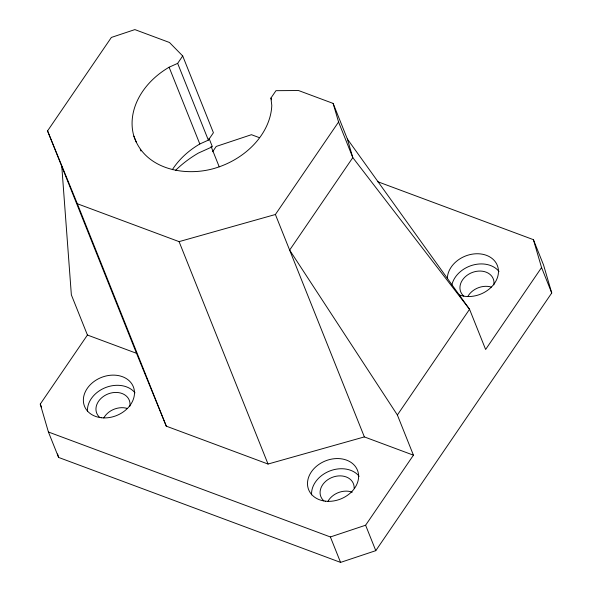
<?xml version="1.0" encoding="UTF-8"?>
<svg xmlns="http://www.w3.org/2000/svg" width="592" height="592" viewBox="0 0 592 592"><rect width="100%" height="100%" fill="white"/><g stroke="black" fill="none" stroke-linecap="round" stroke-linejoin="round"><path stroke-width="0.89" d="M61.797 166.5L71.358 294.853L87.431 335.035L40.263 404.107L48.418 432.005L330.388 536.966L365.612 525.222L413.438 455.181L364.361 436.911L268.043 464.039L166.293 426.166L136.515 353.306L47.56 130.899L111.377 37.429L134.865 29.6L169.482 42.491L182.706 55.959L213.416 132.726L208.354 140.134L199.815 143.989A71.847 56.07 -21.8 0 0 172.331 169.697M136.264 142.095L133.873 136.123A71.847 56.07 -21.8 0 1 169.112 67.222L177.652 63.366L182.706 55.959M212.587 151.752L216.213 146.446L251.437 134.695L259.222 137.596M133.873 136.123C145.055 170.281 187.324 177.704 217.715 167.336A71.847 56.07 -21.8 0 0 271.795 105.443L270.914 98.08L275.976 90.68L298.501 90.517L333.126 103.408L347.363 139.009L352.802 157.605L469.552 309.29L485.625 349.472L541.562 267.554L533.407 239.664L377.718 181.707M47.56 130.899L77.337 203.752L179.08 241.632L275.398 214.496L338.565 122.004L333.126 103.408M413.438 455.181L397.373 414.999L469.552 309.29L347.363 139.009M48.418 432.005L58.593 457.431L340.563 562.4L375.787 550.656L551.737 292.988L543.582 265.098L533.407 239.664M87.431 335.035L136.515 353.306M397.373 414.999L289.643 250.098L352.802 157.605L338.565 122.004M541.562 267.554L551.737 292.988M270.914 98.08L271.595 99.789M275.398 214.496L364.361 436.911M365.612 525.222L375.787 550.656M208.998 138.276L212.387 146.757L198.372 153.084A97.251 75.902 -21.8 0 0 175.565 170.348M211.048 146.394L219.218 166.826M177.652 63.366L208.354 140.134M169.112 67.222L199.815 143.989M330.388 536.966L340.563 562.4M179.08 241.632L268.043 464.039M140.274 149.302L140.955 151.012M77.337 203.752L166.293 426.166M40.263 404.107L41.625 407.496M57.572 453.946L58.593 457.431M467.754 296.599A17.523 13.675 -21.8 0 1 491.338 287.098M327.901 501.409A17.523 13.675 -21.8 0 1 352.247 492.174M103.77 417.974A17.523 13.675 -21.8 0 1 127.354 408.473M99.804 417.478A17.523 13.675 -21.8 0 1 108.388 393.813A17.523 13.675 -21.8 0 1 129.87 406.23M463.788 296.104A17.523 13.675 -21.8 0 1 472.372 272.438A17.523 13.675 -21.8 0 1 493.854 284.856M323.928 500.913A17.523 13.675 -21.8 0 1 331.661 477.589A17.523 13.675 -21.8 0 1 354.149 488.185M447.352 278.062A26.285 20.513 -21.8 0 1 478.203 253.761A26.285 20.513 -21.8 0 1 496.614 279.653A26.285 20.513 -21.8 0 1 459.37 294.964M451.837 285.041A26.285 20.513 -21.8 0 1 472.542 265.179A26.285 20.513 -21.8 0 1 498.997 271.469M311.584 494.875A26.285 20.513 -21.8 0 1 329.744 470.988A26.285 20.513 -21.8 0 1 359.144 476.279M87.461 411.44A26.285 20.513 -21.8 0 1 105.613 387.553A26.285 20.513 -21.8 0 1 135.013 392.844M101.461 417.752A26.285 20.513 -21.8 0 0 133.829 388.211A26.285 20.513 -21.8 0 0 91.471 383.594A26.285 20.513 -21.8 0 0 101.461 417.752M325.593 501.187A26.285 20.513 -21.8 0 0 357.96 471.646A26.285 20.513 -21.8 0 0 315.603 467.029A26.285 20.513 -21.8 0 0 325.593 501.187"/></g></svg>
